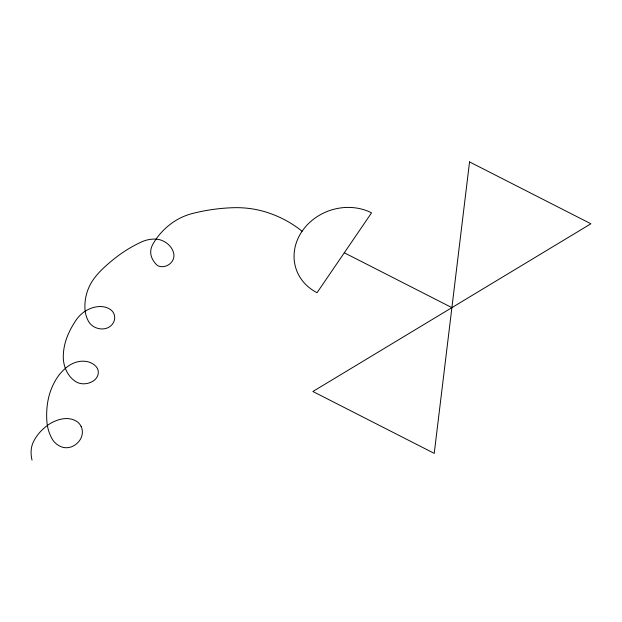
<?xml version="1.0" encoding="UTF-8"?>
<svg xmlns="http://www.w3.org/2000/svg" width="622" height="622" viewBox="0 0 622 622"><rect width="100%" height="100%" fill="white"/><g stroke="black" fill="none" stroke-linecap="round" stroke-linejoin="round"><path stroke-width="0.93" d="M344.3 252.773L451.891 307.633M302.09 231.244A50.849 44.683 -18.8 0 0 317.049 292.705L371.552 212.841A50.849 44.683 -18.8 0 0 302.09 231.244A119.673 105.172 -18.8 0 0 268.494 212.872A96.394 84.716 -18.8 0 0 232.931 207.717A169.192 148.689 -18.8 0 0 192.439 213.502A53.741 47.233 -18.8 0 0 171.516 223.368A64.859 56.999 -18.8 0 0 152.748 244.446A18.396 16.164 -18.8 0 0 152.079 258.324A30.198 26.536 -18.8 0 0 156.355 264.529A7.417 6.523 -18.8 0 0 159.784 266.426A10.364 9.112 -18.8 0 0 167.069 265.61A11.491 10.1 -18.8 0 0 172.667 260.478A12.028 10.566 -18.8 0 0 173.694 253.302A21.925 19.274 -18.8 0 0 168.896 244.99A25.004 21.972 -18.8 0 0 162.288 240.605A18.629 16.374 -18.8 0 0 155.282 239.089A27.578 24.235 -18.8 0 0 141.482 241.958A118.032 103.726 -18.8 0 0 116.625 256.948A162.389 142.71 -18.8 0 0 103.221 268.331A78.87 69.314 -18.8 0 0 95.049 277.249A50.172 44.092 -18.8 0 0 87.01 292.41A56.291 49.465 -18.8 0 0 85.027 309.709A37.048 32.562 -18.8 0 0 88.34 321.045A17.618 15.48 -18.8 0 0 94.233 326.931A16.825 14.788 -18.8 0 0 102.793 328.952A11.282 9.913 -18.8 0 0 113.647 322.165A12.868 11.305 -18.8 0 0 114.619 316.45A12.246 10.761 -18.8 0 0 110.117 309.297A18.124 15.923 -18.8 0 0 99.31 306.56A24.872 21.856 -18.8 0 0 90.82 308.364A27.259 23.955 -18.8 0 0 82.92 312.804A30.75 27.026 -18.8 0 0 76.195 319.933A94.513 83.053 -18.8 0 0 68.125 334.488A66.912 58.802 -18.8 0 0 63.281 356.188A41.829 36.76 -18.8 0 0 67.394 372.726A31.675 27.842 -18.8 0 0 75.052 381.193A15.076 13.249 -18.8 0 0 82.99 383.805A15.861 13.941 -18.8 0 0 92.888 381.247A11.212 9.851 -18.8 0 0 97.988 374.763A10.955 9.625 -18.8 0 0 96.153 366.638A17.991 15.807 -18.8 0 0 86.139 361.413A20.573 18.077 -18.8 0 0 76.374 362.144A24.966 21.941 -18.8 0 0 66.764 367.182A45.6 40.072 -18.8 0 0 56.205 379.179A69.734 61.283 -18.8 0 0 48.85 396.665A85.626 75.254 -18.8 0 0 46.977 407.908A110.18 96.822 -18.8 0 0 46.813 420.666A55.133 48.454 -18.8 0 0 51.968 438.666A21.809 19.165 -18.8 0 0 61.026 446.705A13.241 11.631 -18.8 0 0 73.38 445.966A16.833 14.796 -18.8 0 0 81.109 426.373M81.101 426.381A15.356 13.49 -18.8 0 0 74.663 420.262A19.865 17.455 -18.8 0 0 62.768 418.855A31.217 27.43 -18.8 0 0 48.5 424.663A46.487 40.858 -18.8 0 0 39.474 432.718A41.596 36.558 -18.8 0 0 33.363 441.993A26.855 23.597 -18.8 0 0 31.17 450.204A38.937 34.218 -18.8 0 0 32.033 460.093M469.556 161.907L434.234 453.368L312.889 391.495L590.9 223.78L469.556 161.907"/></g></svg>
